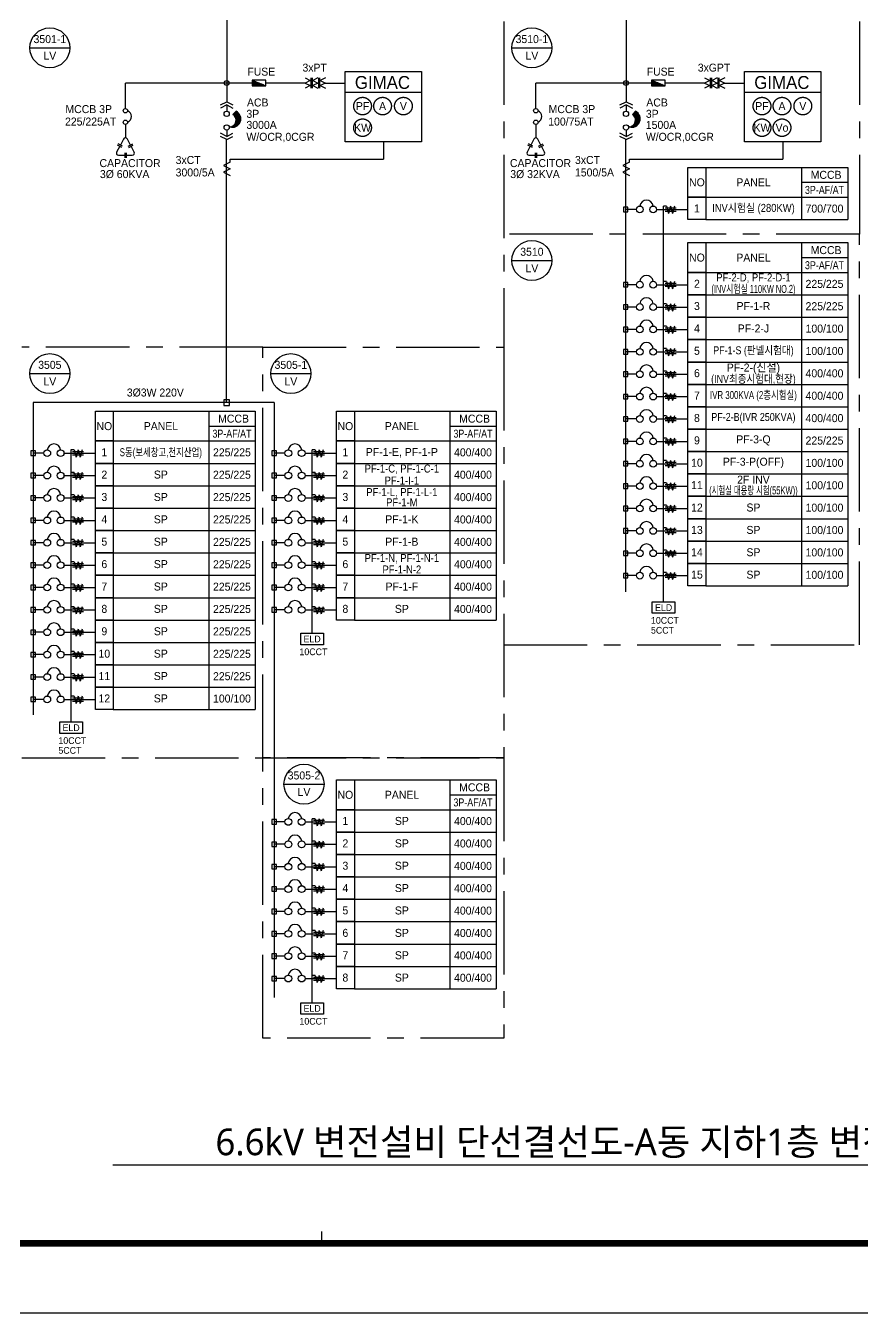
# Model space of a CAD drawing. Header units: millimetres. Extents: x 0 to 252300, y -45585 to -15885.
# Drawn here: x 183259 to 195798, y -45585 to -26273 of the extents above; entities that cross this region are included whole.
import ezdxf
from ezdxf.enums import TextEntityAlignment as Align

# ---------------------------------------------------------------- set-up
doc = ezdxf.new("R2010")
doc.units = ezdxf.units.MM
doc.header["$LTSCALE"] = 1000
for name, pattern in [('CEN', [62, 60, -1, 0, -1]), ('CENTER', [2, 1.25, -0.25, 0.25, -0.25]), ('ELP', [16.5, 14, -1, 0.5, -1])]:
    doc.linetypes.add(name, pattern=pattern)
for name, color, linetype in [('150', 6, 'Continuous'), ('50', 3, 'Continuous'), ('60', 2, 'Continuous'), ('ABC', 1, 'Continuous'), ('BUS', 6, 'Continuous'), ('L1-CEILING', 3, 'Continuous'), ('L3-GROUND', 2, 'ELP'), ('LAR', 1, 'Continuous'), ('line', 9, 'Continuous'), ('LINE3', 1, 'CENTER'), ('SYM', 3, 'Continuous'), ('TEXT', 3, 'Continuous'), ('TIT', 2, 'Continuous'), ('XR-SHEET-SHT', 5, 'Continuous'), ('XREF', 7, 'CEN')]:
    doc.layers.add(name, color=color, linetype=linetype)
doc.layers.add('XR-SHEET-TEMP', color=171, linetype='Continuous', plot=False)
doc.styles.add('GHS', font='malgun.ttf')
doc.styles.add('돋움', font='')
doc.styles.get('돋움').set_extended_font_data('Dotum')

# ---------------------------------------------------------------- blocks, each defined once
blk = doc.blocks.new('XR-FORM-EE', base_point=(461, 408))
at = {"layer": 'XR-SHEET-SHT', "color": 5}
blk.add_lwpolyline([(0, 118800), (168200, 118800), (168200, 0), (0, 0)], close=True, dxfattribs=at)
at = {"layer": 'XR-SHEET-SHT', "color": 5, "const_width": 400}
blk.add_lwpolyline([(9300, 114600), (163900, 114600), (163900, 4200), (9300, 4200)], close=True, dxfattribs=at)
at = {"layer": 'XR-SHEET-TEMP'}
blk.add_line((78000, 4200), (78000, 4900), dxfattribs=at)

msp = doc.modelspace()

# ---------------------------------------------------------------- linework, layer by layer
at = {"color": 6}
for p, q in [((184753, -27515), (184753, -27132)), ((186271, -27132), (184753, -27132)), ((186651, -27095), (186729, -27173)), ((186651, -27103), (186721, -27173)), ((186651, -27110), (186714, -27173)), ((186651, -27117), (186707, -27173)), ((186651, -27124), (186700, -27173)), ((186651, -27132), (186692, -27173)), ((186651, -27139), (186685, -27173)), ((186651, -27146), (186678, -27173)), ((186651, -27153), (186671, -27173)), ((186651, -27161), (186663, -27173)), ((186651, -27168), (186656, -27173)), ((186656, -27093), (186736, -27173)), ((186668, -27097), (186743, -27173)), ((186680, -27102), (186750, -27173)), ((186692, -27107), (186758, -27173)), ((186704, -27112), (186765, -27173)), ((186716, -27117), (186772, -27173)), ((186728, -27122), (186779, -27173)), ((186740, -27126), (186787, -27173)), ((186752, -27131), (186794, -27173)), ((186764, -27136), (186801, -27173)), ((186776, -27141), (186808, -27173)), ((186789, -27146), (186816, -27173)), ((186801, -27151), (186823, -27173)), ((186813, -27155), (186830, -27173)), ((186825, -27160), (186837, -27173)), ((186837, -27165), (186845, -27173)), ((186849, -27170), (186852, -27173)), ((190905, -27515), (190905, -27132)), ((192257, -27132), (190905, -27132)), ((192638, -27095), (192715, -27173)), ((192638, -27103), (192708, -27173)), ((192638, -27110), (192701, -27173)), ((192638, -27117), (192693, -27173)), ((192638, -27124), (192686, -27173)), ((192638, -27132), (192679, -27173)), ((192638, -27139), (192672, -27173)), ((192638, -27146), (192664, -27173)), ((192638, -27153), (192657, -27173)), ((192638, -27161), (192650, -27173)), ((192638, -27168), (192643, -27173)), ((192642, -27093), (192723, -27173)), ((192654, -27097), (192730, -27173)), ((192666, -27102), (192737, -27173)), ((192678, -27107), (192744, -27173)), ((192691, -27112), (192752, -27173)), ((192703, -27117), (192759, -27173)), ((192715, -27122), (192766, -27173)), ((192727, -27126), (192773, -27173)), ((192739, -27131), (192781, -27173)), ((192751, -27136), (192788, -27173)), ((192763, -27141), (192795, -27173)), ((192775, -27146), (192802, -27173)), ((192787, -27151), (192810, -27173)), ((192799, -27155), (192817, -27173)), ((192811, -27160), (192824, -27173)), ((192824, -27165), (192831, -27173)), ((192836, -27170), (192839, -27173)), ((186370, -27603), (186418, -27556)), ((186378, -27611), (186427, -27562)), ((186386, -27619), (186436, -27568)), ((186393, -27627), (186444, -27576)), ((186399, -27637), (186452, -27584)), ((186403, -27648), (186458, -27593)), ((186407, -27660), (186464, -27603)), ((186410, -27673), (186470, -27613)), ((192356, -27603), (192404, -27556)), ((192365, -27611), (192414, -27562)), ((192373, -27619), (192423, -27568)), ((192379, -27627), (192431, -27576)), ((192385, -27637), (192438, -27584)), ((192390, -27648), (192445, -27593)), ((192394, -27660), (192451, -27603)), ((192396, -27673), (192456, -27613)), ((184753, -27754), (184753, -27957)), ((186324, -27790), (186328, -27786)), ((186337, -27792), (186352, -27778)), ((186352, -27793), (186481, -27664)), ((186369, -27792), (186480, -27680)), ((186388, -27788), (186477, -27700)), ((186401, -27729), (186480, -27649)), ((186408, -27705), (186478, -27636)), ((186410, -27688), (186474, -27624)), ((186414, -27778), (186466, -27726)), ((190905, -27754), (190905, -27957)), ((192311, -27790), (192315, -27786)), ((192324, -27792), (192338, -27778)), ((192339, -27793), (192468, -27664)), ((192355, -27792), (192467, -27680)), ((192375, -27788), (192463, -27700)), ((192387, -27729), (192467, -27649)), ((192395, -27705), (192464, -27636)), ((192397, -27688), (192461, -27624)), ((192401, -27778), (192453, -27726)), ((184701, -28097), (184635, -28062)), ((184710, -28079), (184644, -28044)), ((184743, -28179), (184743, -28254)), ((184763, -28179), (184763, -28254)), ((184795, -28079), (184862, -28044)), ((184805, -28097), (184871, -28062)), ((190853, -28097), (190786, -28062)), ((190862, -28079), (190796, -28044)), ((190895, -28179), (190895, -28254)), ((190914, -28179), (190914, -28254)), ((190947, -28079), (191014, -28044)), ((190957, -28097), (191023, -28062)), ((192285, -28994), (192218, -28994)), ((192218, -28994), (192218, -29062)), ((192218, -29062), (192285, -29062)), ((192414, -29028), (192251, -29028)), ((192285, -29062), (192285, -28994)), ((192715, -29028), (193185, -29028)), ((192285, -30123), (192218, -30123)), ((192218, -30123), (192218, -30190)), ((192285, -30190), (192285, -30123)), ((192218, -30190), (192285, -30190)), ((192414, -30157), (192251, -30157)), ((192715, -30157), (193185, -30157)), ((192285, -30459), (192218, -30459)), ((192218, -30459), (192218, -30526)), ((192414, -30492), (192251, -30492)), ((192285, -30526), (192285, -30459)), ((192715, -30492), (193185, -30492)), ((192218, -30526), (192285, -30526)), ((192285, -30794), (192218, -30794)), ((192218, -30794), (192218, -30862)), ((192218, -30862), (192285, -30862)), ((192414, -30828), (192251, -30828)), ((192285, -30862), (192285, -30794)), ((192715, -30828), (193185, -30828)), ((192285, -31130), (192218, -31130)), ((192218, -31130), (192218, -31197)), ((192218, -31197), (192285, -31197)), ((192414, -31164), (192251, -31164)), ((192285, -31197), (192285, -31130)), ((192715, -31164), (193185, -31164)), ((192285, -31466), (192218, -31466)), ((192218, -31466), (192218, -31533)), ((192285, -31533), (192285, -31466)), ((192218, -31533), (192285, -31533)), ((192414, -31500), (192251, -31500)), ((192715, -31500), (193185, -31500)), ((192285, -31802), (192218, -31802)), ((192218, -31802), (192218, -31869)), ((192414, -31835), (192251, -31835)), ((192285, -31869), (192285, -31802)), ((192715, -31835), (193185, -31835)), ((186228, -31883), (186228, -31969)), ((186313, -31883), (186228, -31883)), ((186228, -31969), (186313, -31969)), ((186313, -31969), (186313, -31883)), ((192218, -31869), (192285, -31869)), ((192285, -32137), (192218, -32137)), ((192218, -32137), (192218, -32205)), ((192218, -32205), (192285, -32205)), ((192414, -32171), (192251, -32171)), ((192285, -32205), (192285, -32137)), ((192715, -32171), (193185, -32171)), ((192285, -32473), (192218, -32473)), ((192218, -32473), (192218, -32540)), ((192218, -32540), (192285, -32540)), ((192414, -32507), (192251, -32507)), ((192285, -32540), (192285, -32473)), ((192715, -32507), (193185, -32507)), ((183403, -32651), (183335, -32651)), ((183335, -32651), (183335, -32718)), ((183335, -32718), (183403, -32718)), ((183531, -32684), (183368, -32684)), ((183403, -32718), (183403, -32651)), ((183832, -32684), (184303, -32684)), ((187016, -32651), (186949, -32651)), ((186949, -32651), (186949, -32718)), ((186949, -32718), (187016, -32718)), ((187145, -32684), (186981, -32684)), ((187016, -32718), (187016, -32651)), ((187445, -32684), (187916, -32684)), ((192285, -32809), (192218, -32809)), ((192218, -32809), (192218, -32876)), ((192285, -32876), (192285, -32809)), ((183403, -32986), (183335, -32986)), ((183335, -32986), (183335, -33054)), ((183531, -33020), (183368, -33020)), ((183403, -33054), (183403, -32986)), ((183832, -33020), (184303, -33020)), ((187016, -32986), (186949, -32986)), ((186949, -32986), (186949, -33054)), ((187145, -33020), (186981, -33020)), ((187016, -33054), (187016, -32986)), ((187445, -33020), (187916, -33020)), ((192218, -32876), (192285, -32876)), ((192414, -32842), (192251, -32842)), ((192715, -32842), (193185, -32842)), ((183335, -33054), (183403, -33054)), ((186949, -33054), (187016, -33054)), ((192285, -33145), (192218, -33145)), ((192218, -33145), (192218, -33212)), ((192218, -33212), (192285, -33212)), ((192414, -33178), (192251, -33178)), ((192285, -33212), (192285, -33145)), ((192715, -33178), (193185, -33178)), ((183403, -33322), (183335, -33322)), ((183335, -33322), (183335, -33389)), ((183335, -33389), (183403, -33389)), ((183531, -33356), (183368, -33356)), ((183403, -33389), (183403, -33322)), ((183832, -33356), (184303, -33356)), ((187016, -33322), (186949, -33322)), ((186949, -33322), (186949, -33389)), ((186949, -33389), (187016, -33389)), ((187145, -33356), (186981, -33356)), ((187016, -33389), (187016, -33322)), ((187445, -33356), (187916, -33356)), ((192285, -33480), (192218, -33480)), ((192218, -33480), (192218, -33548)), ((192218, -33548), (192285, -33548)), ((192414, -33514), (192251, -33514)), ((192285, -33548), (192285, -33480)), ((192715, -33514), (193185, -33514)), ((183403, -33658), (183335, -33658)), ((183335, -33658), (183335, -33725)), ((183335, -33725), (183403, -33725)), ((183531, -33692), (183368, -33692)), ((183403, -33725), (183403, -33658)), ((183832, -33692), (184303, -33692)), ((187016, -33658), (186949, -33658)), ((186949, -33658), (186949, -33725)), ((186949, -33725), (187016, -33725)), ((187145, -33692), (186981, -33692)), ((187016, -33725), (187016, -33658)), ((187445, -33692), (187916, -33692)), ((192285, -33816), (192218, -33816)), ((192218, -33816), (192218, -33883)), ((192218, -33883), (192285, -33883)), ((192414, -33850), (192251, -33850)), ((192285, -33883), (192285, -33816)), ((192715, -33850), (193185, -33850)), ((183403, -33994), (183335, -33994)), ((183335, -33994), (183335, -34061)), ((183335, -34061), (183403, -34061)), ((183531, -34027), (183368, -34027)), ((183403, -34061), (183403, -33994)), ((183832, -34027), (184303, -34027)), ((187016, -33994), (186949, -33994)), ((186949, -33994), (186949, -34061)), ((186949, -34061), (187016, -34061)), ((187145, -34027), (186981, -34027)), ((187016, -34061), (187016, -33994)), ((187445, -34027), (187916, -34027)), ((192285, -34152), (192218, -34152)), ((192218, -34152), (192218, -34219)), ((192285, -34219), (192285, -34152)), ((183403, -34329), (183335, -34329)), ((183335, -34329), (183335, -34397)), ((183531, -34363), (183368, -34363)), ((183403, -34397), (183403, -34329)), ((183832, -34363), (184303, -34363)), ((187016, -34329), (186949, -34329)), ((186949, -34329), (186949, -34397)), ((187145, -34363), (186981, -34363)), ((187016, -34397), (187016, -34329)), ((187445, -34363), (187916, -34363)), ((192218, -34219), (192285, -34219)), ((192414, -34185), (192251, -34185)), ((192715, -34185), (193185, -34185)), ((183335, -34397), (183403, -34397)), ((186949, -34397), (187016, -34397)), ((192285, -34487), (192218, -34487)), ((192218, -34487), (192218, -34555)), ((192218, -34555), (192285, -34555)), ((192414, -34521), (192251, -34521)), ((192285, -34555), (192285, -34487)), ((192715, -34521), (193185, -34521)), ((183403, -34665), (183335, -34665)), ((183335, -34665), (183335, -34732)), ((183335, -34732), (183403, -34732)), ((183531, -34699), (183368, -34699)), ((183403, -34732), (183403, -34665)), ((183832, -34699), (184303, -34699)), ((187016, -34665), (186949, -34665)), ((186949, -34665), (186949, -34732)), ((186949, -34732), (187016, -34732)), ((187145, -34699), (186981, -34699)), ((187016, -34732), (187016, -34665)), ((187445, -34699), (187916, -34699)), ((183403, -35001), (183335, -35001)), ((183335, -35001), (183335, -35068)), ((183335, -35068), (183403, -35068)), ((183531, -35034), (183368, -35034)), ((183403, -35068), (183403, -35001)), ((183832, -35034), (184303, -35034)), ((187016, -35001), (186949, -35001)), ((186949, -35001), (186949, -35068)), ((186949, -35068), (187016, -35068)), ((187145, -35034), (186981, -35034)), ((187016, -35068), (187016, -35001)), ((187445, -35034), (187916, -35034)), ((183403, -35337), (183335, -35337)), ((183335, -35337), (183335, -35404)), ((183403, -35404), (183403, -35337)), ((183335, -35404), (183403, -35404)), ((183531, -35370), (183368, -35370)), ((183832, -35370), (184303, -35370)), ((183403, -35672), (183335, -35672)), ((183335, -35672), (183335, -35740)), ((183531, -35706), (183368, -35706)), ((183403, -35740), (183403, -35672)), ((183832, -35706), (184303, -35706)), ((183335, -35740), (183403, -35740)), ((183403, -36008), (183335, -36008)), ((183335, -36008), (183335, -36075)), ((183335, -36075), (183403, -36075)), ((183531, -36042), (183368, -36042)), ((183403, -36075), (183403, -36008)), ((183832, -36042), (184303, -36042)), ((183403, -36344), (183335, -36344)), ((183335, -36344), (183335, -36411)), ((183335, -36411), (183403, -36411)), ((183531, -36377), (183368, -36377)), ((183403, -36411), (183403, -36344)), ((183832, -36377), (184303, -36377)), ((187016, -38181), (186949, -38181)), ((186949, -38181), (186949, -38249)), ((187145, -38215), (186981, -38215)), ((187016, -38249), (187016, -38181)), ((187445, -38215), (187916, -38215)), ((186949, -38249), (187016, -38249)), ((187016, -38517), (186949, -38517)), ((186949, -38517), (186949, -38585)), ((186949, -38585), (187016, -38585)), ((187145, -38551), (186981, -38551)), ((187016, -38585), (187016, -38517)), ((187445, -38551), (187916, -38551)), ((187016, -38853), (186949, -38853)), ((186949, -38853), (186949, -38920)), ((186949, -38920), (187016, -38920)), ((187145, -38887), (186981, -38887)), ((187016, -38920), (187016, -38853)), ((187445, -38887), (187916, -38887)), ((187016, -39189), (186949, -39189)), ((186949, -39189), (186949, -39256)), ((187016, -39256), (187016, -39189)), ((186949, -39256), (187016, -39256)), ((187145, -39222), (186981, -39222)), ((187445, -39222), (187916, -39222)), ((187016, -39524), (186949, -39524)), ((186949, -39524), (186949, -39592)), ((187145, -39558), (186981, -39558)), ((187016, -39592), (187016, -39524)), ((187445, -39558), (187916, -39558)), ((186949, -39592), (187016, -39592)), ((187016, -39860), (186949, -39860)), ((186949, -39860), (186949, -39927)), ((186949, -39927), (187016, -39927)), ((187145, -39894), (186981, -39894)), ((187016, -39927), (187016, -39860)), ((187445, -39894), (187916, -39894)), ((187016, -40196), (186949, -40196)), ((186949, -40196), (186949, -40263)), ((186949, -40263), (187016, -40263)), ((187145, -40230), (186981, -40230)), ((187016, -40263), (187016, -40196)), ((187445, -40230), (187916, -40230)), ((187016, -40532), (186949, -40532)), ((186949, -40532), (186949, -40599)), ((187016, -40599), (187016, -40532)), ((186949, -40599), (187016, -40599)), ((187145, -40565), (186981, -40565)), ((187445, -40565), (187916, -40565))]:
    msp.add_line(p, q, dxfattribs=at)
for centre, radius in [((186271, -27132), 36.4), ((192257, -27132), 36.4), ((184753, -27548), 32.8), ((190905, -27548), 32.8), ((184753, -27721), 32.8), ((190905, -27721), 32.8), ((192464, -29028), 50.5), ((192664, -29028), 50.5), ((192464, -30157), 50.5), ((192664, -30157), 50.5), ((192464, -30492), 50.5), ((192664, -30492), 50.5), ((192464, -30828), 50.5), ((192664, -30828), 50.5), ((192464, -31164), 50.5), ((192664, -31164), 50.5), ((192464, -31500), 50.5), ((192664, -31500), 50.5), ((192464, -31835), 50.5), ((192664, -31835), 50.5), ((192464, -32171), 50.5), ((192664, -32171), 50.5), ((183582, -32684), 50.5), ((183782, -32684), 50.5), ((187195, -32684), 50.5), ((187395, -32684), 50.5), ((192464, -32507), 50.5), ((192664, -32507), 50.5), ((192464, -32842), 50.5), ((192664, -32842), 50.5), ((183582, -33020), 50.5), ((183782, -33020), 50.5), ((187195, -33020), 50.5), ((187395, -33020), 50.5), ((192464, -33178), 50.5), ((192664, -33178), 50.5), ((183582, -33356), 50.5), ((183782, -33356), 50.5), ((187195, -33356), 50.5), ((187395, -33356), 50.5), ((192464, -33514), 50.5), ((192664, -33514), 50.5), ((183582, -33692), 50.5), ((183782, -33692), 50.5), ((187195, -33692), 50.5), ((187395, -33692), 50.5), ((183582, -34027), 50.5), ((183782, -34027), 50.5), ((187195, -34027), 50.5), ((187395, -34027), 50.5), ((192464, -33850), 50.5), ((192664, -33850), 50.5), ((192464, -34185), 50.5), ((192664, -34185), 50.5), ((183582, -34363), 50.5), ((183782, -34363), 50.5), ((187195, -34363), 50.5), ((187395, -34363), 50.5), ((192464, -34521), 50.5), ((192664, -34521), 50.5), ((183582, -34699), 50.5), ((183782, -34699), 50.5), ((187195, -34699), 50.5), ((187395, -34699), 50.5), ((183582, -35034), 50.5), ((183782, -35034), 50.5), ((187195, -35034), 50.5), ((187395, -35034), 50.5), ((183582, -35370), 50.5), ((183782, -35370), 50.5), ((183582, -35706), 50.5), ((183782, -35706), 50.5), ((183582, -36042), 50.5), ((183782, -36042), 50.5), ((183582, -36377), 50.5), ((183782, -36377), 50.5), ((187195, -38215), 50.5), ((187395, -38215), 50.5), ((187195, -38551), 50.5), ((187395, -38551), 50.5), ((187195, -38887), 50.5), ((187395, -38887), 50.5), ((187195, -39222), 50.5), ((187395, -39222), 50.5), ((187195, -39558), 50.5), ((187395, -39558), 50.5), ((187195, -39894), 50.5), ((187395, -39894), 50.5), ((187195, -40230), 50.5), ((187395, -40230), 50.5), ((187195, -40565), 50.5), ((187395, -40565), 50.5)]:
    msp.add_circle(centre, radius, dxfattribs=at)
for centre, radius, start, end in [((184749, -27634), 94.2, 293.0132, 66.9868), ((190901, -27634), 94.2, 293.0132, 66.9868), ((192564, -28990), 101, 6.973, 173.027), ((192564, -30118), 101, 6.973, 173.027), ((192564, -30454), 101, 6.973, 173.027), ((192564, -30790), 101, 6.973, 173.027), ((192564, -31125), 101, 6.973, 173.027), ((192564, -31461), 101, 6.973, 173.027), ((192564, -31797), 101, 6.973, 173.027), ((192564, -32133), 101, 6.973, 173.027), ((192564, -32468), 101, 6.973, 173.027), ((183682, -32646), 101, 6.973, 173.027), ((187295, -32646), 101, 6.973, 173.027), ((192564, -32804), 101, 6.973, 173.027), ((183682, -32982), 101, 6.973, 173.027), ((187295, -32982), 101, 6.973, 173.027), ((192564, -33140), 101, 6.973, 173.027), ((183682, -33317), 101, 6.973, 173.027), ((187295, -33317), 101, 6.973, 173.027), ((192564, -33476), 101, 6.973, 173.027), ((183682, -33653), 101, 6.973, 173.027), ((187295, -33653), 101, 6.973, 173.027), ((192564, -33811), 101, 6.973, 173.027), ((183682, -33989), 101, 6.973, 173.027), ((187295, -33989), 101, 6.973, 173.027), ((192564, -34147), 101, 6.973, 173.027), ((183682, -34325), 101, 6.973, 173.027), ((187295, -34325), 101, 6.973, 173.027), ((183682, -34660), 101, 6.973, 173.027), ((187295, -34660), 101, 6.973, 173.027), ((192564, -34483), 101, 6.973, 173.027), ((183682, -34996), 101, 6.973, 173.027), ((187295, -34996), 101, 6.973, 173.027), ((183682, -35332), 101, 6.973, 173.027), ((183682, -35668), 101, 6.973, 173.027), ((183682, -36003), 101, 6.973, 173.027), ((183682, -36339), 101, 6.973, 173.027), ((187295, -38177), 101, 6.973, 173.027), ((187295, -38513), 101, 6.973, 173.027), ((187295, -38848), 101, 6.973, 173.027), ((187295, -39184), 101, 6.973, 173.027), ((187295, -39520), 101, 6.973, 173.027), ((187295, -39855), 101, 6.973, 173.027), ((187295, -40191), 101, 6.973, 173.027), ((187295, -40527), 101, 6.973, 173.027)]:
    msp.add_arc(centre, radius, start, end, dxfattribs=at)
at = {"layer": '150', "color": 6}
for p, q in [((187447, -27054), (187524, -27093)), ((187524, -27093), (187447, -27132)), ((187447, -27132), (187524, -27171)), ((187524, -27171), (187447, -27210)), ((187638, -27054), (187560, -27093)), ((187560, -27093), (187638, -27132)), ((187638, -27132), (187560, -27171)), ((187560, -27171), (187638, -27210)), ((187751, -27054), (187673, -27093)), ((187673, -27093), (187751, -27132)), ((187751, -27132), (187673, -27171)), ((187673, -27171), (187751, -27210)), ((193433, -27054), (193511, -27093)), ((193511, -27093), (193433, -27132)), ((193433, -27132), (193511, -27171)), ((193511, -27171), (193433, -27210)), ((193624, -27054), (193546, -27093)), ((193546, -27093), (193624, -27132)), ((193624, -27132), (193546, -27171)), ((193546, -27171), (193624, -27210)), ((193737, -27054), (193660, -27093)), ((193660, -27093), (193737, -27132)), ((193737, -27132), (193660, -27171)), ((193660, -27171), (193737, -27210)), ((186321, -28321), (186221, -28371)), ((186221, -28371), (186321, -28421)), ((186321, -28272), (186470, -28272)), ((186321, -28321), (186321, -28272)), ((192307, -28321), (192208, -28371)), ((192208, -28371), (192307, -28421)), ((192307, -28272), (192457, -28272)), ((192307, -28321), (192307, -28272)), ((186321, -28421), (186221, -28471)), ((186221, -28471), (186321, -28520)), ((192307, -28421), (192208, -28471)), ((192208, -28471), (192307, -28520))]:
    msp.add_line(p, q, dxfattribs=at)
at = {"layer": '50', "color": 6}
for p, q in [((186651, -27091), (186856, -27173)), ((186651, -27091), (186651, -27173)), ((186856, -27091), (186651, -27091)), ((186651, -27173), (186856, -27173)), ((186856, -27173), (186856, -27091)), ((187447, -27132), (186856, -27132)), ((187751, -27132), (188047, -27132)), ((192638, -27091), (192843, -27173)), ((192638, -27091), (192638, -27173)), ((192843, -27091), (192638, -27091)), ((192638, -27173), (192843, -27173)), ((192843, -27173), (192843, -27091)), ((193433, -27132), (192843, -27132)), ((193737, -27132), (194034, -27132))]:
    msp.add_line(p, q, dxfattribs=at)
at = {"layer": '60', "color": 6}
for p, q in [((184724, -27974), (184677, -28062)), ((184829, -28062), (184782, -27974)), ((190876, -27974), (190829, -28062)), ((190980, -28062), (190934, -27974)), ((184668, -28079), (184621, -28167)), ((184885, -28167), (184838, -28079)), ((190820, -28079), (190773, -28167)), ((191036, -28167), (190990, -28079)), ((184650, -28215), (184743, -28215)), ((184763, -28215), (184856, -28215)), ((190802, -28215), (190895, -28215)), ((190914, -28215), (191008, -28215))]:
    msp.add_line(p, q, dxfattribs=at)
for centre, start, end in [((184753, -27989), 28.0354, 151.9646), ((190905, -27989), 28.0354, 151.9646), ((184650, -28183), 151.9646, 270), ((184856, -28183), 270, 28.0354), ((190802, -28183), 151.9646, 270), ((191008, -28183), 270, 28.0354)]:
    msp.add_arc(centre, 32.8, start, end, dxfattribs=at)
at = {"layer": 'ABC', "color": 6}
for p, q in [((183320, -26604), (183919, -26604)), ((190547, -26604), (191146, -26604))]:
    msp.add_line(p, q, dxfattribs=at)
for centre in [(183620, -26604), (190846, -26604)]:
    msp.add_circle(centre, 300, dxfattribs=at)
at = {"layer": 'BUS', "color": 6}
for p, q in [((192257, -25880), (192257, -27413)), ((186271, -26092), (186271, -27413)), ((186264, -27975), (186264, -31926)), ((192251, -27975), (192251, -34765)), ((186981, -31926), (183368, -31926)), ((183368, -31926), (183368, -36611)), ((186981, -31926), (186981, -40851))]:
    msp.add_line(p, q, dxfattribs=at)
at = {"layer": 'L1-CEILING', "color": 6}
for p, q in [((186651, -27132), (186271, -27132)), ((187534, -27054), (187534, -27210)), ((187550, -27054), (187550, -27210)), ((187647, -27054), (187647, -27210)), ((187664, -27054), (187664, -27210)), ((192638, -27132), (192257, -27132)), ((193520, -27054), (193520, -27210)), ((193537, -27054), (193537, -27210)), ((193634, -27054), (193634, -27210)), ((193650, -27054), (193650, -27210)), ((188620, -28013), (188620, -28272)), ((194606, -28013), (194606, -28272))]:
    msp.add_line(p, q, dxfattribs=at)
at = {"layer": 'L3-GROUND', "color": 6}
for p, q in [((188047, -26961), (189192, -26961)), ((188047, -28013), (188047, -26961)), ((189192, -26961), (189192, -28013)), ((194034, -26961), (195179, -26961)), ((194034, -28013), (194034, -26961)), ((195179, -26961), (195179, -28013)), ((188047, -27271), (189192, -27271)), ((194034, -27271), (195179, -27271)), ((189192, -28013), (188047, -28013)), ((195179, -28013), (194034, -28013))]:
    msp.add_line(p, q, dxfattribs=at)
for centre in [(188308, -27478), (188608, -27478), (188920, -27478), (194295, -27478), (194595, -27478), (194907, -27478), (188308, -27802), (194295, -27802), (194595, -27802)]:
    msp.add_circle(centre, 132, dxfattribs=at)
at = {"layer": 'line', "color": 6}
for p, q in [((186176, -27460), (186271, -27413)), ((186271, -27413), (186365, -27460)), ((192163, -27460), (192257, -27413)), ((192257, -27413), (192352, -27460)), ((186271, -27460), (186176, -27507)), ((186271, -27460), (186271, -27554)), ((186271, -27460), (186365, -27507)), ((186365, -27602), (186412, -27554)), ((192257, -27460), (192163, -27507)), ((192257, -27460), (192257, -27554)), ((192257, -27460), (192352, -27507)), ((192352, -27602), (192399, -27554)), ((186271, -27932), (186176, -27884)), ((186271, -27979), (186176, -27932)), ((186271, -27837), (186271, -27932)), ((186271, -27932), (186365, -27884)), ((186271, -27979), (186365, -27932)), ((192257, -27932), (192163, -27884)), ((192257, -27979), (192163, -27932)), ((192257, -27837), (192257, -27932)), ((192257, -27932), (192352, -27884)), ((192257, -27979), (192352, -27932))]:
    msp.add_line(p, q, dxfattribs=at)
at = {"layer": 'line', "color": 6, "linetype": 'Continuous'}
for p, q in [((186470, -28272), (188620, -28272)), ((192457, -28272), (194606, -28272))]:
    msp.add_line(p, q, dxfattribs=at)
at = {"layer": 'line', "color": 6}
for centre in [(186271, -27594), (192257, -27594), (186271, -27798), (192257, -27798)]:
    msp.add_circle(centre, 39.3, dxfattribs=at)
for centre, radius, start, end in [((186356, -27669), 127, 252.5973, 63.7999), ((186310, -27688), 102, 274.3987, 57.5288), ((192343, -27669), 127, 252.5973, 63.7999), ((192297, -27688), 102, 274.3987, 57.5288)]:
    msp.add_arc(centre, radius, start, end, dxfattribs=at)
at = {"layer": 'LINE3', "color": 6}
for p, q in [((190426, -26208), (190426, -31095)), ((195759, -26208), (195759, -29398)), ((195759, -29398), (190426, -29398)), ((195759, -29398), (190426, -29398)), ((195759, -35558), (195759, -29398)), ((186812, -31095), (183199, -31095)), ((186812, -37253), (186812, -31095)), ((186812, -37253), (186812, -31095)), ((186812, -31095), (190426, -31095)), ((190426, -31095), (190426, -37253)), ((190426, -35558), (195759, -35558)), ((183199, -37253), (186812, -37253)), ((190426, -37253), (186812, -37253)), ((186812, -41457), (186812, -37253)), ((186812, -37253), (190426, -37253)), ((190426, -37253), (190426, -41457)), ((190426, -41457), (186812, -41457))]:
    msp.add_line(p, q, dxfattribs=at)
at = {"layer": 'SYM', "color": 6}
for p, q in [((192866, -28980), (192820, -28980)), ((192821, -34914), (192821, -28980)), ((192842, -29004), (193007, -29004)), ((192842, -29052), (193007, -29052)), ((192866, -28980), (192896, -29088)), ((192925, -28980), (192896, -29088)), ((192925, -28980), (192955, -29088)), ((192985, -28980), (192955, -29088)), ((190547, -29794), (191146, -29794)), ((192866, -30109), (192820, -30109)), ((192866, -30109), (192896, -30217)), ((192925, -30109), (192896, -30217)), ((192925, -30109), (192955, -30217)), ((192985, -30109), (192955, -30217)), ((192842, -30133), (193007, -30133)), ((192842, -30181), (193007, -30181)), ((192866, -30444), (192820, -30444)), ((192842, -30469), (193007, -30469)), ((192866, -30444), (192896, -30552)), ((192925, -30444), (192896, -30552)), ((192925, -30444), (192955, -30552)), ((192985, -30444), (192955, -30552)), ((192842, -30517), (193007, -30517)), ((192866, -30780), (192820, -30780)), ((192842, -30804), (193007, -30804)), ((192842, -30853), (193007, -30853)), ((192866, -30780), (192896, -30888)), ((192925, -30780), (192896, -30888)), ((192925, -30780), (192955, -30888)), ((192985, -30780), (192955, -30888)), ((192866, -31116), (192820, -31116)), ((192842, -31140), (193007, -31140)), ((192842, -31188), (193007, -31188)), ((192866, -31116), (192896, -31224)), ((192925, -31116), (192896, -31224)), ((192925, -31116), (192955, -31224)), ((192985, -31116), (192955, -31224)), ((192866, -31452), (192820, -31452)), ((192842, -31476), (193007, -31476)), ((192866, -31452), (192896, -31560)), ((192925, -31452), (192896, -31560)), ((192925, -31452), (192955, -31560)), ((192985, -31452), (192955, -31560)), ((183320, -31491), (183919, -31491)), ((186933, -31491), (187533, -31491)), ((192842, -31524), (193007, -31524)), ((192866, -31787), (192820, -31787)), ((192842, -31812), (193007, -31812)), ((192842, -31860), (193007, -31860)), ((192866, -31787), (192896, -31895)), ((192925, -31787), (192896, -31895)), ((192925, -31787), (192955, -31895)), ((192985, -31787), (192955, -31895)), ((192866, -32123), (192820, -32123)), ((192842, -32147), (193007, -32147)), ((192842, -32195), (193007, -32195)), ((192866, -32123), (192896, -32231)), ((192925, -32123), (192896, -32231)), ((192925, -32123), (192955, -32231)), ((192985, -32123), (192955, -32231)), ((183983, -32636), (183937, -32636)), ((183939, -36716), (183938, -32636)), ((183983, -32636), (184013, -32744)), ((184043, -32636), (184013, -32744)), ((184043, -32636), (184073, -32744)), ((184103, -32636), (184073, -32744)), ((187596, -32636), (187551, -32636)), ((187552, -35385), (187552, -32636)), ((187596, -32636), (187626, -32744)), ((187656, -32636), (187626, -32744)), ((187656, -32636), (187686, -32744)), ((187716, -32636), (187686, -32744)), ((192866, -32459), (192820, -32459)), ((192842, -32483), (193007, -32483)), ((192842, -32531), (193007, -32531)), ((192866, -32459), (192896, -32567)), ((192925, -32459), (192896, -32567)), ((192925, -32459), (192955, -32567)), ((192985, -32459), (192955, -32567)), ((183960, -32661), (184125, -32661)), ((183960, -32709), (184125, -32709)), ((187573, -32661), (187738, -32661)), ((187573, -32709), (187738, -32709)), ((192866, -32795), (192820, -32795)), ((192842, -32819), (193007, -32819)), ((192866, -32795), (192896, -32903)), ((192925, -32795), (192896, -32903)), ((192925, -32795), (192955, -32903)), ((192985, -32795), (192955, -32903)), ((183983, -32972), (183937, -32972)), ((183960, -32996), (184125, -32996)), ((183983, -32972), (184013, -33080)), ((184043, -32972), (184013, -33080)), ((184043, -32972), (184073, -33080)), ((184103, -32972), (184073, -33080)), ((187596, -32972), (187551, -32972)), ((187573, -32996), (187738, -32996)), ((187596, -32972), (187626, -33080)), ((187656, -32972), (187626, -33080)), ((187656, -32972), (187686, -33080)), ((187716, -32972), (187686, -33080)), ((192842, -32867), (193007, -32867)), ((183960, -33045), (184125, -33045)), ((187573, -33045), (187738, -33045)), ((192866, -33130), (192820, -33130)), ((192842, -33154), (193007, -33154)), ((192842, -33203), (193007, -33203)), ((192866, -33130), (192896, -33238)), ((192925, -33130), (192896, -33238)), ((192925, -33130), (192955, -33238)), ((192985, -33130), (192955, -33238)), ((183983, -33308), (183937, -33308)), ((183960, -33332), (184125, -33332)), ((183960, -33380), (184125, -33380)), ((183983, -33308), (184013, -33416)), ((184043, -33308), (184013, -33416)), ((184043, -33308), (184073, -33416)), ((184103, -33308), (184073, -33416)), ((187596, -33308), (187551, -33308)), ((187573, -33332), (187738, -33332)), ((187573, -33380), (187738, -33380)), ((187596, -33308), (187626, -33416)), ((187656, -33308), (187626, -33416)), ((187656, -33308), (187686, -33416)), ((187716, -33308), (187686, -33416)), ((192866, -33466), (192820, -33466)), ((192842, -33490), (193007, -33490)), ((192842, -33538), (193007, -33538)), ((192866, -33466), (192896, -33574)), ((192925, -33466), (192896, -33574)), ((192925, -33466), (192955, -33574)), ((192985, -33466), (192955, -33574)), ((183983, -33644), (183937, -33644)), ((183960, -33668), (184125, -33668)), ((183960, -33716), (184125, -33716)), ((183983, -33644), (184013, -33752)), ((184043, -33644), (184013, -33752)), ((184043, -33644), (184073, -33752)), ((184103, -33644), (184073, -33752)), ((187596, -33644), (187551, -33644)), ((187573, -33668), (187738, -33668)), ((187573, -33716), (187738, -33716)), ((187596, -33644), (187626, -33752)), ((187656, -33644), (187626, -33752)), ((187656, -33644), (187686, -33752)), ((187716, -33644), (187686, -33752)), ((183983, -33979), (183937, -33979)), ((183983, -33979), (184013, -34087)), ((184043, -33979), (184013, -34087)), ((184043, -33979), (184073, -34087)), ((184103, -33979), (184073, -34087)), ((187596, -33979), (187551, -33979)), ((187596, -33979), (187626, -34087)), ((187656, -33979), (187626, -34087)), ((187656, -33979), (187686, -34087)), ((187716, -33979), (187686, -34087)), ((192866, -33802), (192820, -33802)), ((192842, -33826), (193007, -33826)), ((192842, -33874), (193007, -33874)), ((192866, -33802), (192896, -33910)), ((192925, -33802), (192896, -33910)), ((192925, -33802), (192955, -33910)), ((192985, -33802), (192955, -33910)), ((183960, -34004), (184125, -34004)), ((183960, -34052), (184125, -34052)), ((187573, -34004), (187738, -34004)), ((187573, -34052), (187738, -34052)), ((192866, -34138), (192820, -34138)), ((192842, -34162), (193007, -34162)), ((192866, -34138), (192896, -34246)), ((192925, -34138), (192896, -34246)), ((192925, -34138), (192955, -34246)), ((192985, -34138), (192955, -34246)), ((183983, -34315), (183937, -34315)), ((183960, -34339), (184125, -34339)), ((183983, -34315), (184013, -34423)), ((184043, -34315), (184013, -34423)), ((184043, -34315), (184073, -34423)), ((184103, -34315), (184073, -34423)), ((187596, -34315), (187551, -34315)), ((187573, -34339), (187738, -34339)), ((187596, -34315), (187626, -34423)), ((187656, -34315), (187626, -34423)), ((187656, -34315), (187686, -34423)), ((187716, -34315), (187686, -34423)), ((192842, -34210), (193007, -34210)), ((183960, -34387), (184125, -34387)), ((187573, -34387), (187738, -34387)), ((192866, -34473), (192820, -34473)), ((192842, -34497), (193007, -34497)), ((192842, -34546), (193007, -34546)), ((192866, -34473), (192896, -34581)), ((192925, -34473), (192896, -34581)), ((192925, -34473), (192955, -34581)), ((192985, -34473), (192955, -34581)), ((183983, -34651), (183937, -34651)), ((183960, -34675), (184125, -34675)), ((183960, -34723), (184125, -34723)), ((183983, -34651), (184013, -34759)), ((184043, -34651), (184013, -34759)), ((184043, -34651), (184073, -34759)), ((184103, -34651), (184073, -34759)), ((187596, -34651), (187551, -34651)), ((187573, -34675), (187738, -34675)), ((187573, -34723), (187738, -34723)), ((187596, -34651), (187626, -34759)), ((187656, -34651), (187626, -34759)), ((187656, -34651), (187686, -34759)), ((187716, -34651), (187686, -34759)), ((192651, -34914), (192991, -34914)), ((192651, -35086), (192651, -34914)), ((192991, -34914), (192991, -35086)), ((183983, -34987), (183937, -34987)), ((183960, -35011), (184125, -35011)), ((183960, -35059), (184125, -35059)), ((183983, -34987), (184013, -35095)), ((184043, -34987), (184013, -35095)), ((184043, -34987), (184073, -35095)), ((184103, -34987), (184073, -35095)), ((187596, -34987), (187551, -34987)), ((187573, -35011), (187738, -35011)), ((187573, -35059), (187738, -35059)), ((187596, -34987), (187626, -35095)), ((187656, -34987), (187626, -35095)), ((187656, -34987), (187686, -35095)), ((187716, -34987), (187686, -35095)), ((192991, -35086), (192651, -35086)), ((183983, -35322), (183937, -35322)), ((183983, -35322), (184013, -35430)), ((184043, -35322), (184013, -35430)), ((184043, -35322), (184073, -35430)), ((184103, -35322), (184073, -35430)), ((183960, -35347), (184125, -35347)), ((183960, -35395), (184125, -35395)), ((187382, -35385), (187722, -35385)), ((187382, -35558), (187382, -35385)), ((187722, -35385), (187722, -35558)), ((183983, -35658), (183937, -35658)), ((183960, -35682), (184125, -35682)), ((183983, -35658), (184013, -35766)), ((184043, -35658), (184013, -35766)), ((184043, -35658), (184073, -35766)), ((184103, -35658), (184073, -35766)), ((187722, -35558), (187382, -35558)), ((183960, -35730), (184125, -35730)), ((183983, -35994), (183937, -35994)), ((183960, -36018), (184125, -36018)), ((183960, -36066), (184125, -36066)), ((183983, -35994), (184013, -36102)), ((184043, -35994), (184013, -36102)), ((184043, -35994), (184073, -36102)), ((184103, -35994), (184073, -36102)), ((183983, -36330), (183937, -36330)), ((183960, -36354), (184125, -36354)), ((183960, -36402), (184125, -36402)), ((183983, -36330), (184013, -36438)), ((184043, -36330), (184013, -36438)), ((184043, -36330), (184073, -36438)), ((184103, -36330), (184073, -36438)), ((183768, -36716), (184109, -36716)), ((183768, -36889), (183768, -36716)), ((184109, -36716), (184109, -36889)), ((184109, -36889), (183768, -36889)), ((187131, -37649), (187730, -37649)), ((187596, -38167), (187551, -38167)), ((187552, -40927), (187552, -38167)), ((187573, -38191), (187738, -38191)), ((187596, -38167), (187626, -38275)), ((187656, -38167), (187626, -38275)), ((187656, -38167), (187686, -38275)), ((187716, -38167), (187686, -38275)), ((187573, -38240), (187738, -38240)), ((187596, -38503), (187551, -38503)), ((187573, -38527), (187738, -38527)), ((187573, -38575), (187738, -38575)), ((187596, -38503), (187626, -38611)), ((187656, -38503), (187626, -38611)), ((187656, -38503), (187686, -38611)), ((187716, -38503), (187686, -38611)), ((187596, -38839), (187551, -38839)), ((187573, -38863), (187738, -38863)), ((187573, -38911), (187738, -38911)), ((187596, -38839), (187626, -38947)), ((187656, -38839), (187626, -38947)), ((187656, -38839), (187686, -38947)), ((187716, -38839), (187686, -38947)), ((187596, -39175), (187551, -39175)), ((187573, -39199), (187738, -39199)), ((187596, -39175), (187626, -39283)), ((187656, -39175), (187626, -39283)), ((187656, -39175), (187686, -39283)), ((187716, -39175), (187686, -39283)), ((187573, -39247), (187738, -39247)), ((187596, -39510), (187551, -39510)), ((187573, -39534), (187738, -39534)), ((187573, -39583), (187738, -39583)), ((187596, -39510), (187626, -39618)), ((187656, -39510), (187626, -39618)), ((187656, -39510), (187686, -39618)), ((187716, -39510), (187686, -39618)), ((187596, -39846), (187551, -39846)), ((187573, -39870), (187738, -39870)), ((187573, -39918), (187738, -39918)), ((187596, -39846), (187626, -39954)), ((187656, -39846), (187626, -39954)), ((187656, -39846), (187686, -39954)), ((187716, -39846), (187686, -39954)), ((187596, -40182), (187551, -40182)), ((187573, -40206), (187738, -40206)), ((187573, -40254), (187738, -40254)), ((187596, -40182), (187626, -40290)), ((187656, -40182), (187626, -40290)), ((187656, -40182), (187686, -40290)), ((187716, -40182), (187686, -40290)), ((187596, -40517), (187551, -40517)), ((187573, -40542), (187738, -40542)), ((187596, -40517), (187626, -40625)), ((187656, -40517), (187626, -40625)), ((187656, -40517), (187686, -40625)), ((187716, -40517), (187686, -40625)), ((187573, -40590), (187738, -40590)), ((187382, -40927), (187722, -40927)), ((187382, -41100), (187382, -40927)), ((187722, -40927), (187722, -41100)), ((187722, -41100), (187382, -41100))]:
    msp.add_line(p, q, dxfattribs=at)
for centre in [(190846, -29794), (183620, -31491), (187233, -31491), (187430, -37649)]:
    msp.add_circle(centre, 300, dxfattribs=at)
at = {"layer": 'TEXT', "color": 6}
for p, q in [((193185, -28845), (193185, -28397)), ((193185, -28397), (193454, -28397)), ((193454, -28397), (193454, -29181)), ((193454, -28397), (195580, -28397)), ((193454, -28397), (193454, -28845)), ((194885, -28397), (194885, -29181)), ((195580, -28397), (195580, -29181)), ((194885, -28621), (195580, -28621)), ((193185, -29181), (193185, -28845)), ((193185, -28845), (193454, -28845)), ((193454, -28845), (193185, -28845)), ((193454, -28845), (195580, -28845)), ((193454, -28845), (193454, -29181)), ((193454, -29181), (193185, -29181)), ((193454, -29181), (195580, -29181)), ((193185, -29974), (193185, -29526)), ((193185, -29526), (193454, -29526)), ((193454, -29526), (193454, -30309)), ((193454, -29526), (195580, -29526)), ((193454, -29526), (193454, -29974)), ((194885, -29526), (194885, -34674)), ((195580, -29526), (195580, -34674)), ((194885, -29750), (195580, -29750)), ((193185, -30309), (193185, -29974)), ((193185, -29974), (193454, -29974)), ((193454, -29974), (193185, -29974)), ((193185, -30309), (193185, -29974)), ((193185, -29974), (193454, -29974)), ((193454, -29974), (195580, -29974)), ((193454, -29974), (193454, -30309)), ((193454, -29974), (193454, -30309)), ((193454, -30309), (193185, -30309)), ((193185, -30645), (193185, -30309)), ((193185, -30309), (193454, -30309)), ((193454, -30309), (193185, -30309)), ((193454, -30309), (195580, -30309)), ((193454, -30309), (193454, -30645)), ((193454, -30645), (193185, -30645)), ((193185, -30981), (193185, -30645)), ((193185, -30645), (193454, -30645)), ((193454, -30645), (195580, -30645)), ((193454, -30645), (193454, -30981)), ((193454, -30981), (193185, -30981)), ((193185, -31317), (193185, -30981)), ((193185, -30981), (193454, -30981)), ((193454, -30981), (195580, -30981)), ((193454, -30981), (193454, -31317)), ((193454, -31317), (193185, -31317)), ((193185, -31652), (193185, -31317)), ((193185, -31317), (193454, -31317)), ((193454, -31317), (195580, -31317)), ((193454, -31317), (193454, -31652)), ((193454, -31652), (193185, -31652)), ((193185, -31988), (193185, -31652)), ((193185, -31652), (193454, -31652)), ((193454, -31652), (195580, -31652)), ((193454, -31652), (193454, -31988)), ((184303, -32501), (184303, -32054)), ((184303, -32054), (184571, -32054)), ((184571, -32054), (184571, -32837)), ((184571, -32054), (186697, -32054)), ((184571, -32054), (184571, -32501)), ((186003, -32054), (186003, -36530)), ((186697, -32054), (186697, -36530)), ((187916, -32501), (187916, -32054)), ((187916, -32054), (188185, -32054)), ((188185, -32054), (188185, -32837)), ((188185, -32054), (190311, -32054)), ((188185, -32054), (188185, -32501)), ((189616, -32054), (189616, -35187)), ((190311, -32054), (190311, -35187)), ((193454, -31988), (193185, -31988)), ((193185, -32324), (193185, -31988)), ((193185, -31988), (193454, -31988)), ((193454, -31988), (195580, -31988)), ((193454, -31988), (193454, -32324)), ((186003, -32278), (186697, -32278)), ((189616, -32278), (190311, -32278)), ((193454, -32324), (193185, -32324)), ((193185, -32660), (193185, -32324)), ((193185, -32324), (193454, -32324)), ((193454, -32324), (195580, -32324)), ((193454, -32324), (193454, -32660)), ((184303, -32837), (184303, -32501)), ((184303, -32501), (184571, -32501)), ((184571, -32501), (184303, -32501)), ((184303, -32837), (184303, -32501)), ((184303, -32501), (184571, -32501)), ((184571, -32501), (186697, -32501)), ((184571, -32501), (184571, -32837)), ((184571, -32501), (184571, -32837)), ((187916, -32837), (187916, -32501)), ((187916, -32501), (188185, -32501)), ((188185, -32501), (187916, -32501)), ((187916, -32837), (187916, -32501)), ((187916, -32501), (188185, -32501)), ((188185, -32501), (190311, -32501)), ((188185, -32501), (188185, -32837)), ((188185, -32501), (188185, -32837)), ((193454, -32660), (193185, -32660)), ((193185, -32995), (193185, -32660)), ((193185, -32660), (193454, -32660)), ((193454, -32660), (195580, -32660)), ((193454, -32660), (193454, -32995)), ((184571, -32837), (184303, -32837)), ((184303, -33173), (184303, -32837)), ((184303, -32837), (184571, -32837)), ((184571, -32837), (184303, -32837)), ((184571, -32837), (186697, -32837)), ((184571, -32837), (184571, -33173)), ((188185, -32837), (187916, -32837)), ((187916, -33173), (187916, -32837)), ((187916, -32837), (188185, -32837)), ((188185, -32837), (187916, -32837)), ((188185, -32837), (190311, -32837)), ((188185, -32837), (188185, -33173)), ((193454, -32995), (193185, -32995)), ((193185, -33331), (193185, -32995)), ((193185, -32995), (193454, -32995)), ((193454, -32995), (195580, -32995)), ((193454, -32995), (193454, -33331)), ((184571, -33173), (184303, -33173)), ((184303, -33509), (184303, -33173)), ((184303, -33173), (184571, -33173)), ((184571, -33173), (186697, -33173)), ((184571, -33173), (184571, -33509)), ((188185, -33173), (187916, -33173)), ((187916, -33509), (187916, -33173)), ((187916, -33173), (188185, -33173)), ((188185, -33173), (190311, -33173)), ((188185, -33173), (188185, -33509)), ((193454, -33331), (193185, -33331)), ((193185, -33667), (193185, -33331)), ((193185, -33331), (193454, -33331)), ((193454, -33331), (195580, -33331)), ((193454, -33331), (193454, -33667)), ((184571, -33509), (184303, -33509)), ((184303, -33844), (184303, -33509)), ((184303, -33509), (184571, -33509)), ((184571, -33509), (186697, -33509)), ((184571, -33509), (184571, -33844)), ((188185, -33509), (187916, -33509)), ((187916, -33844), (187916, -33509)), ((187916, -33509), (188185, -33509)), ((188185, -33509), (190311, -33509)), ((188185, -33509), (188185, -33844)), ((193454, -33667), (193185, -33667)), ((193185, -34003), (193185, -33667)), ((193185, -33667), (193454, -33667)), ((193454, -33667), (195580, -33667)), ((193454, -33667), (193454, -34003)), ((184571, -33844), (184303, -33844)), ((184303, -34180), (184303, -33844)), ((184303, -33844), (184571, -33844)), ((184571, -33844), (186697, -33844)), ((184571, -33844), (184571, -34180)), ((188185, -33844), (187916, -33844)), ((187916, -34180), (187916, -33844)), ((187916, -33844), (188185, -33844)), ((188185, -33844), (190311, -33844)), ((188185, -33844), (188185, -34180)), ((184571, -34180), (184303, -34180)), ((184303, -34516), (184303, -34180)), ((184303, -34180), (184571, -34180)), ((184571, -34180), (186697, -34180)), ((184571, -34180), (184571, -34516)), ((188185, -34180), (187916, -34180)), ((187916, -34516), (187916, -34180)), ((187916, -34180), (188185, -34180)), ((188185, -34180), (190311, -34180)), ((188185, -34180), (188185, -34516)), ((193454, -34003), (193185, -34003)), ((193185, -34338), (193185, -34003)), ((193185, -34003), (193454, -34003)), ((193454, -34003), (195580, -34003)), ((193454, -34003), (193454, -34338)), ((193454, -34338), (193185, -34338)), ((193185, -34674), (193185, -34338)), ((193185, -34338), (193454, -34338)), ((193454, -34338), (195580, -34338)), ((193454, -34338), (193454, -34674)), ((184571, -34516), (184303, -34516)), ((184303, -34852), (184303, -34516)), ((184303, -34516), (184571, -34516)), ((184571, -34516), (186697, -34516)), ((184571, -34516), (184571, -34852)), ((188185, -34516), (187916, -34516)), ((187916, -34852), (187916, -34516)), ((187916, -34516), (188185, -34516)), ((188185, -34516), (190311, -34516)), ((188185, -34516), (188185, -34852)), ((193454, -34674), (193185, -34674)), ((193454, -34674), (195580, -34674)), ((184571, -34852), (184303, -34852)), ((184303, -35187), (184303, -34852)), ((184303, -34852), (184571, -34852)), ((184571, -34852), (186697, -34852)), ((184571, -34852), (184571, -35187)), ((188185, -34852), (187916, -34852)), ((187916, -35187), (187916, -34852)), ((187916, -34852), (188185, -34852)), ((188185, -34852), (190311, -34852)), ((188185, -34852), (188185, -35187)), ((184571, -35187), (184303, -35187)), ((184303, -35523), (184303, -35187)), ((184303, -35187), (184571, -35187)), ((184571, -35187), (186697, -35187)), ((184571, -35187), (184571, -35523)), ((188185, -35187), (187916, -35187)), ((188185, -35187), (190311, -35187)), ((184571, -35523), (184303, -35523)), ((184303, -35859), (184303, -35523)), ((184303, -35523), (184571, -35523)), ((184571, -35523), (186697, -35523)), ((184571, -35523), (184571, -35859)), ((184571, -35859), (184303, -35859)), ((184303, -36195), (184303, -35859)), ((184303, -35859), (184571, -35859)), ((184571, -35859), (186697, -35859)), ((184571, -35859), (184571, -36195)), ((184571, -36195), (184303, -36195)), ((184303, -36530), (184303, -36195)), ((184303, -36195), (184571, -36195)), ((184571, -36195), (186697, -36195)), ((184571, -36195), (184571, -36530)), ((184571, -36530), (184303, -36530)), ((184571, -36530), (186697, -36530)), ((187916, -38032), (187916, -37585)), ((187916, -37585), (188185, -37585)), ((188185, -37585), (188185, -38368)), ((188185, -37585), (190311, -37585)), ((188185, -37585), (188185, -38032)), ((189616, -37585), (189616, -40718)), ((190311, -37585), (190311, -40718)), ((189616, -37808), (190311, -37808)), ((187916, -38368), (187916, -38032)), ((187916, -38032), (188185, -38032)), ((188185, -38032), (187916, -38032)), ((187916, -38368), (187916, -38032)), ((187916, -38032), (188185, -38032)), ((188185, -38032), (190311, -38032)), ((188185, -38032), (188185, -38368)), ((188185, -38032), (188185, -38368)), ((188185, -38368), (187916, -38368)), ((187916, -38704), (187916, -38368)), ((187916, -38368), (188185, -38368)), ((188185, -38368), (187916, -38368)), ((188185, -38368), (190311, -38368)), ((188185, -38368), (188185, -38704)), ((188185, -38704), (187916, -38704)), ((187916, -39039), (187916, -38704)), ((187916, -38704), (188185, -38704)), ((188185, -38704), (190311, -38704)), ((188185, -38704), (188185, -39039)), ((188185, -39039), (187916, -39039)), ((187916, -39375), (187916, -39039)), ((187916, -39039), (188185, -39039)), ((188185, -39039), (190311, -39039)), ((188185, -39039), (188185, -39375)), ((188185, -39375), (187916, -39375)), ((187916, -39711), (187916, -39375)), ((187916, -39375), (188185, -39375)), ((188185, -39375), (190311, -39375)), ((188185, -39375), (188185, -39711)), ((188185, -39711), (187916, -39711)), ((187916, -40047), (187916, -39711)), ((187916, -39711), (188185, -39711)), ((188185, -39711), (190311, -39711)), ((188185, -39711), (188185, -40047)), ((188185, -40047), (187916, -40047)), ((187916, -40382), (187916, -40047)), ((187916, -40047), (188185, -40047)), ((188185, -40047), (190311, -40047)), ((188185, -40047), (188185, -40382)), ((188185, -40382), (187916, -40382)), ((187916, -40718), (187916, -40382)), ((187916, -40382), (188185, -40382)), ((188185, -40382), (190311, -40382)), ((188185, -40382), (188185, -40718)), ((188185, -40718), (187916, -40718)), ((188185, -40718), (190311, -40718))]:
    msp.add_line(p, q, dxfattribs=at)
at = {"layer": 'TIT'}
msp.add_line((184566, -43360), (198778, -43360), dxfattribs=at)

# ---------------------------------------------------------------- block references
at = {"layer": 'XREF', "xscale": 0.25, "yscale": 0.25, "zscale": 0.25}
msp.add_blockref('XR-FORM-EE', (168315, -45483), dxfattribs=at)

# ---------------------------------------------------------------- texts
at = {"color": 6, "style": '돋움'}
for p in [(194168, -28621), (194168, -29750), (185286, -32278), (188899, -32278), (188899, -37808)]:
    msp.add_text('PANEL', height=120, dxfattribs=at).set_placement(p, align=Align.MIDDLE)
for s, p in [('10CCT', (192631, -35243)), ('5CCT', (192631, -35391)), ('10CCT', (187362, -35714)), ('10CCT', (183749, -37046)), ('5CCT', (183749, -37193)), ('10CCT', (187362, -41256))]:
    msp.add_text(s, height=101, dxfattribs=at).set_placement(p)
at = {"layer": '60', "color": 6, "style": '돋움'}
for s, p in [('3xPT', (187590, -26901)), ('3xGPT', (193576, -26901))]:
    msp.add_text(s, height=119.2, dxfattribs=at).set_placement(p, align=Align.MIDDLE)
for s, height, p in [('FUSE', 119.2, (186582, -27021)), ('FUSE', 119.2, (192568, -27021)), ('3000/5A', 120, (185506, -28533)), ('1500/5A', 120, (191492, -28533))]:
    msp.add_text(s, height=height, dxfattribs=at).set_placement(p)
at = {"layer": 'ABC', "color": 6, "style": '돋움'}
for s, p in [('3501-1', (183620, -26473)), ('3510-1', (190846, -26473)), ('LV', (183620, -26722)), ('LV', (190846, -26722)), ('3510', (190846, -29663)), ('LV', (190846, -29912)), ('3505', (183620, -31359)), ('3505-1', (187233, -31359)), ('LV', (183620, -31608)), ('LV', (187233, -31608)), ('3505-2', (187430, -37518)), ('LV', (187430, -37767))]:
    msp.add_text(s, height=120, dxfattribs=at).set_placement(p, align=Align.MIDDLE)
at = {"layer": 'L3-GROUND', "color": 6, "style": '돋움'}
for p in [(188606, -27220), (194593, -27220)]:
    msp.add_text('GIMAC', height=192.9, dxfattribs=at).set_placement(p, align=Align.CENTER)
for s, p in [('PF', (188308, -27478)), ('A', (188608, -27478)), ('V', (188920, -27478)), ('PF', (194295, -27478)), ('A', (194595, -27478)), ('V', (194907, -27478)), ('KW', (188308, -27802)), ('KW', (194295, -27802)), ('Vo', (194595, -27802))]:
    msp.add_text(s, height=120, dxfattribs=at).set_placement(p, align=Align.MIDDLE)
at = {"layer": 'LAR', "color": 6, "style": '돋움'}
for s, p in [('NO', (193320, -28621)), ('1', (193320, -29013)), ('700/700', (195232, -29013)), ('NO', (193320, -29750)), ('2', (193320, -30142)), ('225/225', (195232, -30142)), ('3', (193320, -30477)), ('PF-1-R', (194167, -30477)), ('225/225', (195232, -30477)), ('4', (193320, -30813)), ('PF-2-J', (194167, -30813)), ('100/100', (195232, -30813)), ('5', (193320, -31149)), ('100/100', (195232, -31149)), ('6', (193320, -31484)), ('PF-2-(신설)', (194167, -31408)), ('400/400', (195232, -31484)), ('7', (193320, -31820)), ('400/400', (195232, -31820)), ('NO', (184437, -32278)), ('NO', (188050, -32278)), ('8', (193320, -32156)), ('400/400', (195232, -32156)), ('9', (193320, -32492)), ('PF-3-Q', (194167, -32492)), ('225/225', (195232, -32492)), ('1', (184437, -32669)), ('225/225', (186350, -32669)), ('1', (188050, -32669)), ('PF-1-E, PF-1-P', (188897, -32678)), ('400/400', (189963, -32669)), ('10', (193320, -32827)), ('PF-3-P(OFF)', (194167, -32827)), ('100/100', (195232, -32827)), ('2', (184437, -33005)), ('SP', (185284, -33005)), ('225/225', (186350, -33005)), ('2', (188050, -33005)), ('400/400', (189963, -33005)), ('2F INV', (194167, -33080)), ('11', (193320, -33163)), ('100/100', (195232, -33163)), ('3', (184437, -33341)), ('SP', (185284, -33341)), ('225/225', (186350, -33341)), ('3', (188050, -33341)), ('400/400', (189963, -33341)), ('12', (193320, -33499)), ('SP', (194167, -33499)), ('100/100', (195232, -33499)), ('4', (184437, -33676)), ('SP', (185284, -33676)), ('225/225', (186350, -33676)), ('4', (188050, -33676)), ('PF-1-K', (188897, -33676)), ('400/400', (189963, -33676)), ('13', (193320, -33835)), ('SP', (194167, -33835)), ('100/100', (195232, -33835)), ('5', (184437, -34012)), ('SP', (185284, -34012)), ('225/225', (186350, -34012)), ('5', (188050, -34012)), ('PF-1-B', (188897, -34012)), ('400/400', (189963, -34012)), ('14', (193320, -34170)), ('SP', (194167, -34170)), ('100/100', (195232, -34170)), ('6', (184437, -34348)), ('SP', (185284, -34348)), ('225/225', (186350, -34348)), ('6', (188050, -34348)), ('400/400', (189963, -34348)), ('15', (193320, -34506)), ('SP', (194167, -34506)), ('100/100', (195232, -34506)), ('7', (184437, -34684)), ('SP', (185284, -34684)), ('225/225', (186350, -34684)), ('7', (188050, -34684)), ('PF-1-F', (188897, -34684)), ('400/400', (189963, -34684)), ('8', (184437, -35019)), ('SP', (185284, -35019)), ('225/225', (186350, -35019)), ('8', (188050, -35019)), ('SP', (188897, -35019)), ('400/400', (189963, -35019)), ('9', (184437, -35355)), ('SP', (185284, -35355)), ('225/225', (186350, -35355)), ('10', (184437, -35691)), ('SP', (185284, -35691)), ('225/225', (186350, -35691)), ('11', (184437, -36027)), ('SP', (185284, -36027)), ('225/225', (186350, -36027)), ('12', (184437, -36362)), ('SP', (185284, -36362)), ('100/100', (186350, -36362)), ('NO', (188050, -37808)), ('1', (188050, -38200)), ('SP', (188897, -38200)), ('400/400', (189963, -38200)), ('2', (188050, -38536)), ('SP', (188897, -38536)), ('400/400', (189963, -38536)), ('3', (188050, -38872)), ('SP', (188897, -38872)), ('400/400', (189963, -38872)), ('4', (188050, -39207)), ('SP', (188897, -39207)), ('400/400', (189963, -39207)), ('5', (188050, -39543)), ('SP', (188897, -39543)), ('400/400', (189963, -39543)), ('6', (188050, -39879)), ('SP', (188897, -39879)), ('400/400', (189963, -39879)), ('7', (188050, -40215)), ('SP', (188897, -40215)), ('400/400', (189963, -40215)), ('8', (188050, -40550)), ('SP', (188897, -40550)), ('400/400', (189963, -40550))]:
    msp.add_text(s, height=120, dxfattribs=at).set_placement(p, align=Align.MIDDLE)
for s, width, p in [('INV시험실 (280KW)', 0.9, (194167, -29013)), ('PF-2-D, PF-2-D-1', 0.9, (194167, -30058)), ('(INV시험실 110KW NO.2)', 0.7, (194167, -30228)), ('PF-1-S (판넬시험대)', 0.85, (194167, -31149)), ('(INV최종시험대,현장)', 0.85, (194167, -31577)), ('IVR 300KVA (2층시험실)', 0.75, (194167, -31820)), ('PF-2-B(IVR 250KVA)', 0.85, (194167, -32156)), ('S동(보세창고,천지산업)', 0.75, (185284, -32678)), ('PF-1-C, PF-1-C-1', 0.9, (188897, -32925)), ('PF-1-L, PF-1-L-1', 0.9, (188897, -33279)), ('PF-1-I-1', 0.9, (188897, -33094)), ('(시험실 대용량 시험(55KW))', 0.65, (194167, -33250)), ('PF-1-M', 0.9, (188897, -33421)), ('PF-1-N, PF-1-N-1', 0.9, (188897, -34268)), ('PF-1-N-2', 0.9, (188897, -34428))]:
    msp.add_text(s, height=120, dxfattribs=dict(at, width=width)).set_placement(p, align=Align.MIDDLE)
msp.add_text('3Ø3W 220V', height=120, dxfattribs=at).set_placement((184774, -31834))
at = {"layer": 'line', "color": 6, "style": '돋움'}
for s, p in [('ACB', (186575, -27484)), ('ACB', (192561, -27484)), ('MCCB 3P', (183854, -27583)), ('3P', (186567, -27654)), ('MCCB 3P', (191097, -27583)), ('3P', (192554, -27654)), ('225/225AT', (183848, -27770)), ('3000A', (186567, -27820)), ('100/75AT', (191091, -27770)), ('1500A', (192554, -27820)), ('W/OCR,0CGR', (186567, -27999)), ('W/OCR,0CGR', (192554, -27999)), ('CAPACITOR', (184365, -28393)), ('3xCT', (185506, -28346)), ('CAPACITOR', (190517, -28393)), ('3xCT', (191492, -28346)), ('3%%C 60KVA', (184371, -28558)), ('3%%C 32KVA', (190522, -28558))]:
    msp.add_text(s, height=120, dxfattribs=at).set_placement(p)
for s, height, p in [('MCCB', 120, (195256, -28509)), ('MCCB', 120, (195256, -29638)), ('MCCB', 120, (186374, -32166)), ('MCCB', 120, (189987, -32166)), ('ELD', 101, (192821, -35000)), ('ELD', 101, (187552, -35471)), ('ELD', 101, (183939, -36802)), ('MCCB', 120, (189987, -37696)), ('ELD', 101, (187552, -41013))]:
    msp.add_text(s, height=height, dxfattribs=at).set_placement(p, align=Align.MIDDLE)
at = {"layer": 'line', "color": 6, "style": '돋움', "width": 0.85}
for p in [(195232, -28733), (195232, -29862), (186350, -32389), (189963, -32389), (189963, -37920)]:
    msp.add_text('3P-AF/AT', height=120, dxfattribs=at).set_placement(p, align=Align.MIDDLE)
at = {"layer": 'TIT', "style": 'GHS'}
msp.add_text('6.6kV 변전설비 단선결선도-A동 지하1층 변전실 (변경후)', height=400, dxfattribs=at).set_placement((198755, -43015), align=Align.MIDDLE_RIGHT)

doc.saveas('drawing.dxf')
